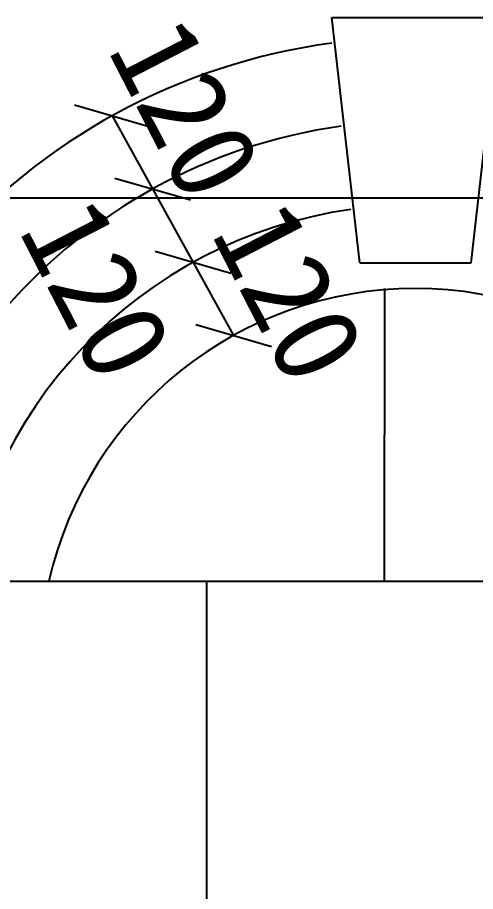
# Model space of a CAD drawing. Header units: metres. Extents: x -145924 to -103939, y 35209 to 64909.
# Drawn here: x -120553 to -119237, y 49740 to 52248 of the extents above; entities that cross this region are included whole.
import ezdxf

# ---------------------------------------------------------------- set-up
doc = ezdxf.new("R2010")
doc.units = ezdxf.units.M
doc.layers.add('31', color=4, linetype='Continuous')
doc.layers.add('CCX', color=151, linetype='Continuous')
doc.dimstyles.get("Standard").update_dxf_attribs({"dimtxt": 2.5, "dimasz": 2.5, "dimexe": 1.25, "dimexo": 0.625, "dimtad": 1, "dimcen": 2.5, "dimazin": 3, "dimtfac": 1, "dimtmove": 0, "dimatfit": 3})

# ---------------------------------------------------------------- blocks, each defined once
blk = doc.blocks.new('*D4')
for p, q in [((-119498.59, 51470.37), (-119498.59, 51050.37)), ((-119498.84, 51050.37), (-119499.09, 51050.37)), ((-119498.59, 50630.37), (-119498.59, 51050.37)), ((-119498.59, 51050.37), (-119498.59, 51050.37)), ((-119498.34, 51050.37), (-119498.09, 51050.37))]:
    blk.add_line(p, q)
at = {"layer": 'Defpoints'}
for p in [(-119498.59, 51470.37), (-119498.59, 51050.37), (-119498.59, 50630.37)]:
    blk.add_point(p, dxfattribs=at)
at = {"insert": (-119498.59, 51051.495), "char_height": 1, "attachment_point": 5}
blk.add_mtext('420', dxfattribs=at)

msp = doc.modelspace()

# ---------------------------------------------------------------- linework, layer by layer
for p, q in [((-120389.33, 51997.13), (-120171.9, 51934.48)), ((-120280.62, 51965.8), (-119932.36, 51335.63)), ((-120273.25, 51787.07), (-120055.82, 51724.42)), ((-120157.16, 51577.01), (-119939.73, 51514.37)), ((-120041.07, 51366.96), (-119823.65, 51304.31))]:
    msp.add_line(p, q)
at = {"layer": '31'}
for p, q in [((-119569.97, 51544.08), (-119649.97, 52248.01)), ((-119649.97, 52248.01), (-119169.97, 52248.01)), ((-119249.97, 51544.08), (-119169.97, 52248.01)), ((-121609.97, 51730.37), (-117209.97, 51730.37)), ((-119569.97, 51544.08), (-119249.97, 51544.08)), ((-120707.97, 50630.37), (-120462.97, 50630.37)), ((-120462.97, 50630.37), (-118356.98, 50630.37)), ((-120009.97, 50630.37), (-120009.97, 46910.37))]:
    msp.add_line(p, q, dxfattribs=at)
for radius, start, end in [(1800, 97.66, 180), (1560, 97.84, 180), (1320, 98.09, 174.78), (1080, 12.84, 167.16)]:
    msp.add_arc((-119409.97, 50390.37), radius, start, end, dxfattribs=at)

# ---------------------------------------------------------------- texts
at = {"layer": 'CCX'}
for p in [(-120296.37, 52156.61), (-120552.1, 51638.36), (-119999.1, 51629.86)]:
    msp.add_text('120', height=250, rotation=297.24, dxfattribs=at).set_placement(p)

# ---------------------------------------------------------------- dimensions: what is measured, and where the dimension line sits
dim = msp.add_linear_dim(base=(-119498.59, 51050.37), p1=(-119498.59, 51470.37), p2=(-119498.59, 50630.37), text='420', dimstyle='Standard')
dim.commit()
dim.dimension.update_dxf_attribs({"geometry": '*D4', "text_midpoint": (-119498.59, 51051.495)})

doc.saveas('drawing.dxf')
